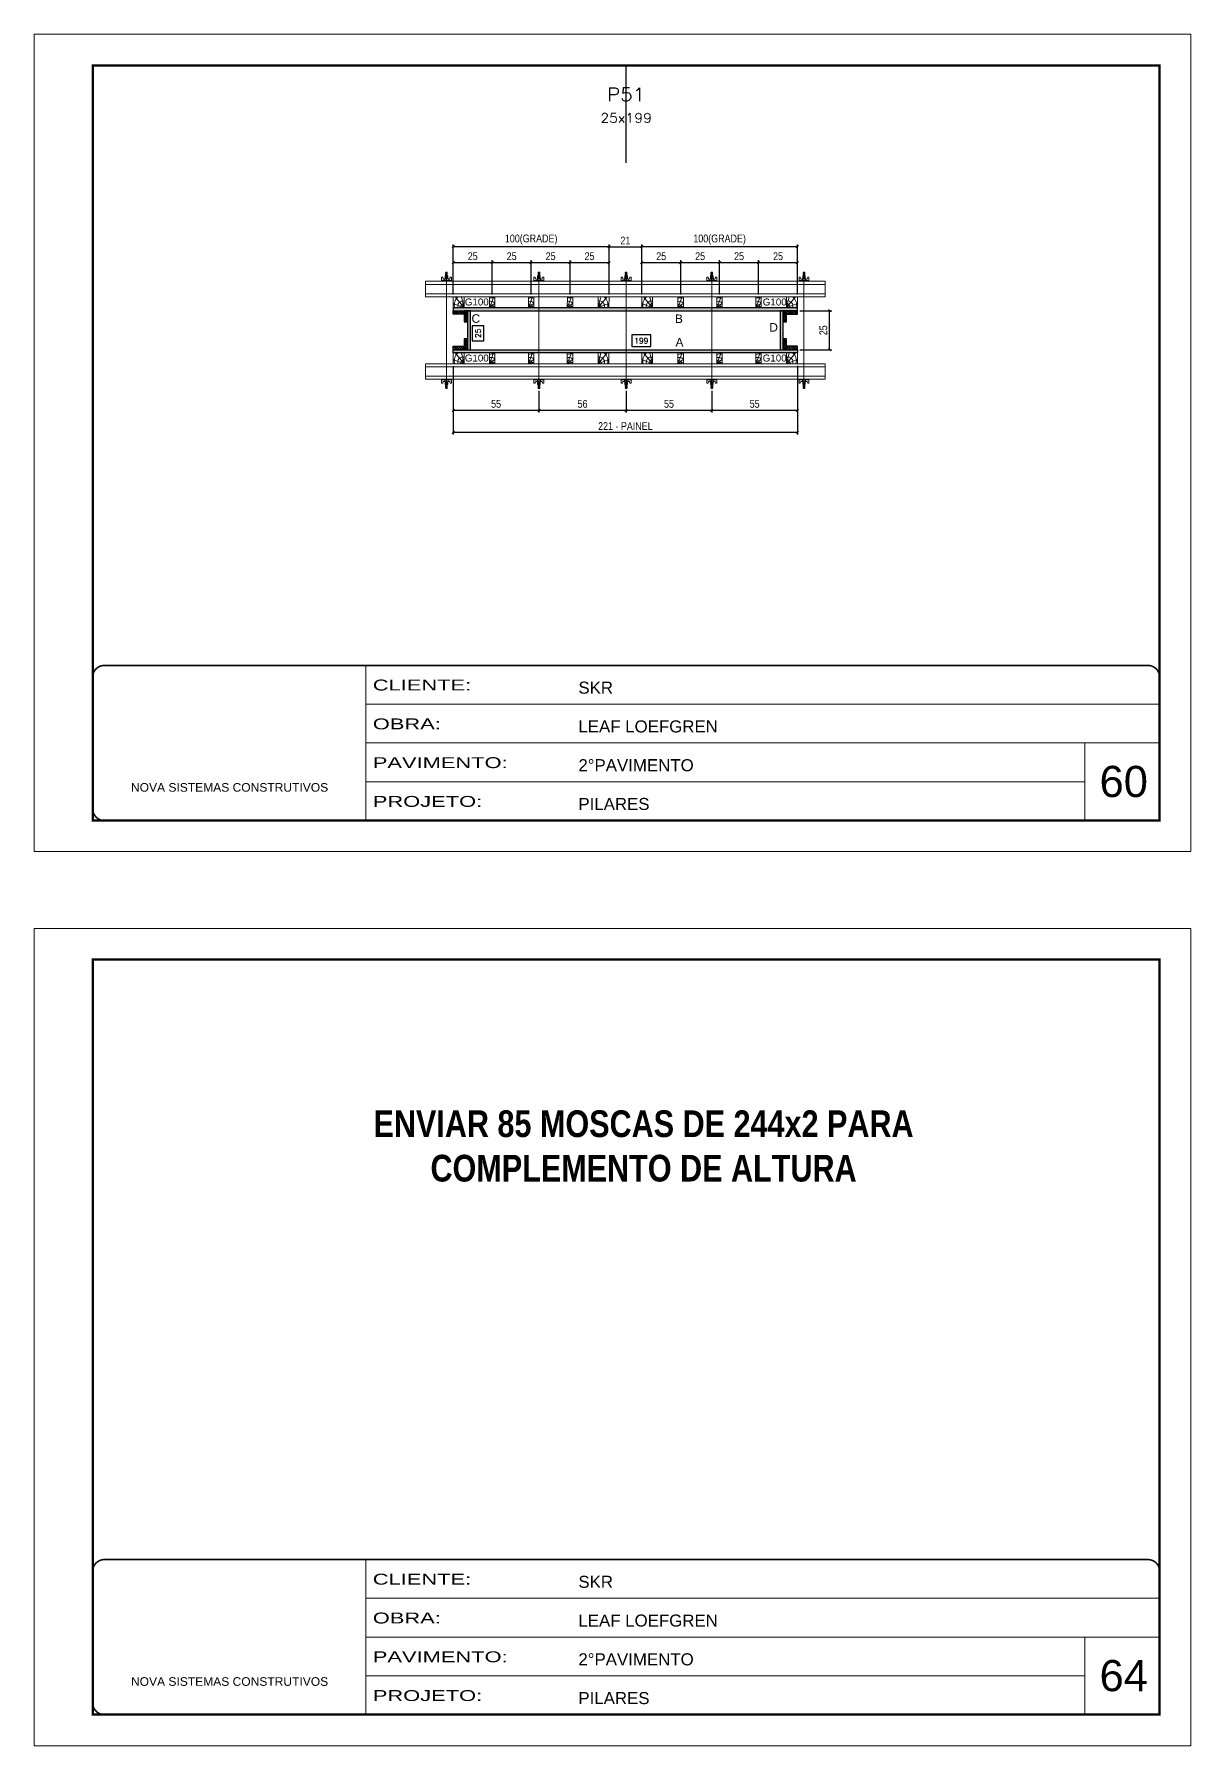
# Model space of a CAD drawing. Extents: x 14400 to 27878, y -21631 to 6985.
# Drawn here: x 19168 to 20653, y -11294 to -9095 of the extents above; entities that cross this region are included whole.
import ezdxf
from ezdxf.enums import TextEntityAlignment as Align

# ---------------------------------------------------------------- set-up
doc = ezdxf.new("R2010")
doc.units = 0
for name, pattern in [('CONTINUO', [0]), ('DASHED', [0.75, 0.5, -0.25]), ('HIDDEN', [0.375, 0.25, -0.125])]:
    doc.linetypes.add(name, pattern=pattern)
for name, color, linetype, lineweight in [('CARIMBO', 255, 'Continuous', 9), ('Folhas', 255, 'Continuous', 9), ('Hachura', 251, 'Continuous', 9), ('Madeira', 126, 'Continuous', 18), ('Perfil Metálico', 224, 'Continuous', 18), ('SARRAFO DE PRESSAO', 251, 'DASHED', 9), ('Texto Seção', 7, 'Continuous', 15)]:
    doc.layers.add(name, color=color, linetype=linetype, lineweight=lineweight)
for name, color, linetype in [('CHAPA', 1, 'Continuous'), ('COTA', 241, 'Continuous'), ('NOMENCLATURA', 7, 'Continuous'), ('SARRAFO', 251, 'Continuous'), ('Texto de Titulo', 7, 'Continuous'), ('Texto Qtd Sarr', 242, 'Continuous'), ('TEXTO_GERAL', 7, 'Continuous')]:
    doc.layers.add(name, color=color, linetype=linetype)
doc.styles.add('ARIAL', font='arial.ttf')
doc.styles.add('COTA TECNICA 2X', font='techl___.ttf', dxfattribs={"height": 10})
doc.styles.add('ROMANC', font='techb___.ttf', dxfattribs={"height": 2.5})
doc.styles.add('ROMANS', font='romans.shx')
doc.styles.add('SANSSERIF', font='sas_____.pfb')
doc.styles.add('Tecnologia', font='')
doc.styles.get('Tecnologia').set_extended_font_data('Forgotten Futurist')
doc.dimstyles.new('SECAO PILAR', dxfattribs={"dimtxt": 10, "dimasz": 3, "dimexe": 3, "dimexo": 3, "dimgap": 3, "dimtad": 1, "dimdec": 1, "dimlfac": 0.5, "dimzin": 12, "dimdsep": 46, "dimtxsty": 'COTA TECNICA 2X', "dimblk1": 'OBLIQUE', "dimblk2": 'OBLIQUE', "dimsah": 1, "dimcen": 0.9, "dimclrd": 256, "dimclre": 256, "dimclrt": 256, "dimadec": 1, "dimazin": 3, "dimtfac": 1, "dimtdec": 1, "dimtmove": 0, "dimatfit": 3, "dimfxl": 1, "dimtolj": 1, "dimtzin": 12, "dimarcsym": 0})
doc.dimstyles.new('SECÇÃO 2', dxfattribs={"dimtxt": 7, "dimasz": 6, "dimexe": 0.18, "dimexo": 2, "dimgap": -4, "dimtad": 3, "dimdec": 1, "dimlfac": 0.5, "dimzin": 12, "dimdsep": 46, "dimtxsty": 'ROMANS', "dimblk": 'ARCHTICK', "dimcen": 0.09, "dimse1": 1, "dimse2": 1, "dimsd1": 1, "dimsd2": 1, "dimclrd": 180, "dimclre": 5, "dimclrt": 1, "dimadec": 0, "dimazin": 3, "dimtfac": 1, "dimtdec": 1, "dimtofl": 0, "dimtmove": 0, "dimatfit": 3, "dimldrblk": 'ARCHTICK', "dimfxl": 1, "dimtolj": 1, "dimtzin": 0, "dimarcsym": 0})

# ---------------------------------------------------------------- blocks, each defined once
blk = doc.blocks.new('9999999999')
at = {"color": 30, "linetype": 'CONTINUO'}
for p, q in [((98564.6, 34230.2), (98564.6, 34429.4)), ((98564.6, 34379.6), (99584, 34379.6)), ((98564.6, 34329.8), (99488, 34329.8)), ((99584, 34329.8), (99488, 34329.8)), ((99488, 34329.8), (99488, 34230.2)), ((98564.6, 34280), (99488, 34280))]:
    blk.add_line(p, q, dxfattribs=at)
at = {"color": 30, "linetype": 'CONTINUO', "const_width": 2}
blk.add_lwpolyline([(99584, 34230.2), (99584, 34414.4, 0.414214), (99569, 34429.4), (98229, 34429.4, 0.414214), (98214, 34414.4), (98214, 34245.2, 0.414214), (98229, 34230.2), (99584, 34230.2)], format="xyb", dxfattribs=at)
at = {"layer": 'Folhas'}
blk.add_lwpolyline([(98139, 34190.2), (99624, 34190.2), (99624, 35240.2), (98139, 35240.2)], close=True, dxfattribs=at)
at = {"layer": 'Folhas', "color": 30, "const_width": 3}
blk.add_lwpolyline([(98214, 34230.2), (99584, 34230.2), (99584, 35200.2), (98214, 35200.2)], close=True, dxfattribs=at)
at = {"color": 7, "linetype": 'Continuous', "ltscale": 5, "style": 'ARIAL'}
for s, height, p in [('SKR', 15.48, (98837.7, 34393.1)), ('LEAF LOEFGREN', 15.483, (98837.7, 34343.3)), ('2°PAVIMENTO', 15.483, (98837.7, 34293.5)), ('NOVA SISTEMAS CONSTRUTIVOS', 11.059, (98263.2, 34267.2)), ('PILARES', 15.48, (98837.7, 34243.7))]:
    blk.add_text(s, height=height, dxfattribs=at).set_placement(p)
at = {"layer": 'Folhas', "color": 7, "style": 'Tecnologia', "width": 1.5}
for s, p in [('CLIENTE:', (98573.7, 34397.2)), ('OBRA:', (98573.7, 34347.3)), ('PAVIMENTO:', (98573.7, 34297.5)), ('PROJETO:', (98573.7, 34247.7))]:
    blk.add_text(s, height=14, dxfattribs=at).set_placement(p)
blk = doc.blocks.new('*D1787')
at = {"layer": 'COTA', "color": 180, "lineweight": -2, "transparency": 16777216}
for p, q in [((19745.9, -9469.8), (19730.9, -9469.8)), ((19730.9, -9469.8), (19730.9, -9489.2)), ((19745.9, -9489.2), (19745.9, -9469.8)), ((19730.9, -9489.2), (19745.9, -9489.2))]:
    blk.add_line(p, q, dxfattribs=at)
at = {"layer": 'Defpoints', "color": 0, "transparency": 16777216}
for p in [(19745.8, -9450.6), (19745.8, -9500.6), (19749.9, -9500.6)]:
    blk.add_point(p, dxfattribs=at)
at = {"layer": 'COTA', "color": 1, "transparency": 16777216, "insert": (19738.4, -9479.5), "char_height": 7, "attachment_point": 5, "rotation": 90, "style": 'ROMANS'}
blk.add_mtext('\\A1;25', dxfattribs=at)
blk = doc.blocks.new('_ArchTick')
at = {"color": 0, "linetype": 'ByBlock', "const_width": 0.15}
blk.add_lwpolyline([(-0.5, -0.5), (0.5, 0.5)], dxfattribs=at)
blk = doc.blocks.new('*D1788')
at = {"layer": 'COTA', "color": 180, "lineweight": -2, "transparency": 16777216}
for p, q in [((19960.3, -9481.6), (19935.6, -9481.6)), ((19935.6, -9481.6), (19935.6, -9496.6)), ((19935.6, -9496.6), (19960.3, -9496.6)), ((19960.3, -9496.6), (19960.3, -9481.6))]:
    blk.add_line(p, q, dxfattribs=at)
at = {"layer": 'Defpoints', "color": 0, "transparency": 16777216}
for p in [(19728.5, -9500.6), (20126.5, -9500.6), (20126.5, -9500.6)]:
    blk.add_point(p, dxfattribs=at)
at = {"layer": 'COTA', "color": 1, "transparency": 16777216, "insert": (19948, -9489.1), "char_height": 7, "attachment_point": 5, "style": 'ROMANS'}
blk.add_mtext('\\A1;199', dxfattribs=at)
blk = doc.blocks.new('_Oblique')
at = {"color": 0, "linetype": 'ByBlock', "lineweight": -2}
blk.add_line((-0.5, -0.5), (0.5, 0.5), dxfattribs=at)
blk = doc.blocks.new('*D1789')
at = {"layer": 'COTA', "lineweight": -2, "transparency": 16777216}
for p, q in [((19706.5, -9521.6), (19706.5, -9609.7)), ((20148.5, -9521.5), (20148.5, -9609.7)), ((19706.5, -9606.7), (20148.5, -9606.7))]:
    blk.add_line(p, q, dxfattribs=at)
at = {"layer": 'Defpoints', "color": 0, "transparency": 16777216}
for p in [(19706.5, -9518.6), (20148.5, -9518.5), (20148.5, -9606.7)]:
    blk.add_point(p, dxfattribs=at)
at = {"layer": 'COTA', "lineweight": -2, "transparency": 16777216, "xscale": 3, "yscale": 3, "zscale": 3, "rotation": 180}
blk.add_blockref('_Oblique', (19706.5, -9606.7), dxfattribs=at)
at = {"layer": 'COTA', "lineweight": -2, "transparency": 16777216, "xscale": 3, "yscale": 3, "zscale": 3}
blk.add_blockref('_Oblique', (20148.5, -9606.7), dxfattribs=at)
at = {"layer": 'COTA', "transparency": 16777216, "insert": (19927.5, -9598.7), "char_height": 10, "attachment_point": 5, "style": 'COTA TECNICA 2X'}
blk.add_mtext('\\A1;221 - PAINEL', dxfattribs=at)
blk = doc.blocks.new('*D1790')
at = {"layer": 'COTA', "lineweight": -2, "transparency": 16777216}
for p, q in [((19706.5, -9521.6), (19706.5, -9581.3)), ((19816.5, -9553.3), (19816.5, -9581.3)), ((19706.5, -9578.3), (19816.5, -9578.3))]:
    blk.add_line(p, q, dxfattribs=at)
at = {"layer": 'Defpoints', "color": 0, "transparency": 16777216}
for p in [(19706.5, -9518.6), (19816.5, -9550.3), (19816.5, -9578.3)]:
    blk.add_point(p, dxfattribs=at)
at = {"layer": 'COTA', "lineweight": -2, "transparency": 16777216, "xscale": 3, "yscale": 3, "zscale": 3, "rotation": 180}
blk.add_blockref('_Oblique', (19706.5, -9578.3), dxfattribs=at)
at = {"layer": 'COTA', "lineweight": -2, "transparency": 16777216, "xscale": 3, "yscale": 3, "zscale": 3}
blk.add_blockref('_Oblique', (19816.5, -9578.3), dxfattribs=at)
at = {"layer": 'COTA', "transparency": 16777216, "insert": (19761.5, -9570.2), "char_height": 10, "attachment_point": 5, "style": 'COTA TECNICA 2X'}
blk.add_mtext('\\A1;55', dxfattribs=at)
blk = doc.blocks.new('*D1791')
at = {"layer": 'COTA', "lineweight": -2, "transparency": 16777216}
for p, q in [((20148.5, -9521.6), (20148.5, -9581.3)), ((20038.5, -9553.3), (20038.5, -9581.3)), ((20038.5, -9578.3), (20148.5, -9578.3))]:
    blk.add_line(p, q, dxfattribs=at)
at = {"layer": 'Defpoints', "color": 0, "transparency": 16777216}
for p in [(20148.5, -9518.6), (20038.5, -9550.3), (20148.5, -9578.3)]:
    blk.add_point(p, dxfattribs=at)
at = {"layer": 'COTA', "lineweight": -2, "transparency": 16777216, "xscale": 3, "yscale": 3, "zscale": 3, "rotation": 180}
blk.add_blockref('_Oblique', (20038.5, -9578.3), dxfattribs=at)
at = {"layer": 'COTA', "lineweight": -2, "transparency": 16777216, "xscale": 3, "yscale": 3, "zscale": 3}
blk.add_blockref('_Oblique', (20148.5, -9578.3), dxfattribs=at)
at = {"layer": 'COTA', "transparency": 16777216, "insert": (20093.5, -9570.2), "char_height": 10, "attachment_point": 5, "style": 'COTA TECNICA 2X'}
blk.add_mtext('\\A1;55', dxfattribs=at)
blk = doc.blocks.new('C')
at = {"layer": 'Hachura', "color": 0}
for p, q in [((0, 3.2), (0, -3.2)), ((0.4, 3.2), (0, 3.2)), ((0.5, 3.2), (0, 3.2)), ((0.5, 3), (0, 3)), ((0.5, 2.9), (0, 2.9)), ((0, 2.7), (0, -1.2)), ((0.5, 2.6), (0, 2.6)), ((0.5, 2.2), (0, 2.2)), ((0.5, 1.5), (0, 1.5)), ((0.4, 0.5), (0.2, 0.5)), ((0.4, -3.2), (0.4, 3.2)), ((0.4, 3.2), (2.6, 3.2)), ((1.7, 1), (0.4, 1)), ((1.5, 0.1), (0.4, 0.1)), ((1.4, 1.9), (1.4, 1)), ((2.6, 2.4), (1.5, 2.1)), ((1.7, -1), (1.7, 1)), ((1.7, 1), (1.7, 0.8)), ((1.7, 1), (1.7, 0.8)), ((1.7, 0.8), (3.4, 0.8)), ((3.4, 0.4), (1.7, 0.4)), ((2.6, 3.2), (2.6, 2.4)), ((3.3, 0.8), (3.3, -0.8)), ((3.4, 0.8), (3.4, -0.8)), ((3.7, 0.4), (3.4, 0.4)), ((3.8, -0.5), (3.4, 0.4)), ((3.4, 0.1), (3.7, -0.6)), ((3.7, 0.5), (4.3, -0.6)), ((3.7, 0.4), (4.2, -0.5)), ((4.4, -0.6), (3.8, 0.5)), ((4.2, 0.4), (3.9, 0.4)), ((4.4, -0.5), (3.9, 0.4)), ((4.2, 0.4), (4.3, 0.4)), ((4.3, 0.5), (4.8, -0.6)), ((4.3, 0.4), (4.7, -0.5)), ((5, -0.6), (4.4, 0.5)), ((4.5, 0.4), (4.8, 0.4)), ((5, -0.5), (4.5, 0.4)), ((4.8, 0.4), (5.3, -0.5)), ((4.9, 0.5), (5.4, -0.6)), ((5.5, -0.6), (5, 0.5)), ((5.6, -0.5), (5.1, 0.4)), ((5.4, 0.4), (5.1, 0.4)), ((5.6, -0.5), (5.1, 0.4)), ((5.4, 0.4), (5.7, -0.2)), ((5.5, 0.5), (5.7, -0.1)), ((5.7, 0.2), (5.6, 0.5)), ((5.7, 0.3), (5.7, 0.4)), ((5.7, 0.4), (5.7, 0.4)), ((5.7, 0.4), (5.9, 0.3)), ((5.7, 0.4), (5.7, -0.5)), ((5.9, -0.4), (5.9, 0.3)), ((0.4, 0), (0, 0)), ((0.5, -1.5), (0, -1.5)), ((0.5, -2.2), (0, -2.2)), ((0.5, -2.6), (0, -2.6)), ((0.5, -2.9), (0, -2.9)), ((0.5, -3), (0, -3)), ((0, -3.2), (2.6, -3.2)), ((0.5, -3.2), (0, -3.2)), ((0.1, -0.5), (0.3, -0.5)), ((0.3, -0.5), (0.4, -0.5)), ((0.4, 0), (0.4, -1)), ((0.4, -0.2), (1.5, -0.2)), ((0.4, -0.6), (0.4, -0.3)), ((0.4, -3.2), (0.4, -0.6)), ((0.4, -1), (1.7, -1)), ((1.4, -1.9), (1.4, -1)), ((2.6, -2.4), (1.5, -2.1)), ((3.4, -0.3), (1.7, -0.3)), ((3.4, -0.8), (1.7, -0.8)), ((2.6, -3.2), (2.6, -2.4)), ((3.4, -0.1), (3.6, -0.5)), ((3.4, -0.5), (3.6, -0.5)), ((3.8, -0.5), (4.2, -0.5)), ((4.4, -0.5), (4.7, -0.5)), ((4.6, -0.5), (4.7, -0.5)), ((5, -0.5), (5.3, -0.5)), ((5.6, -0.5), (5.7, -0.5)), ((5.7, -0.5), (5.9, -0.4)), ((5.7, -0.5), (5.7, -0.5))]:
    blk.add_line(p, q, dxfattribs=at)
for centre, radius, start, end in [((1.5, 1.9), 0.161, 104.7436, 180), ((1.4, 0), 0.129, 272.695, 87.305), ((3.8, 0.4), 0.143, 25.5688, 154.4312), ((4.4, 0.4), 0.143, 25.5688, 154.4312), ((5, 0.4), 0.143, 25.5688, 154.4312), ((5.5, 0.4), 0.143, 25.5688, 154.4312), ((0.2, -0.4), 0.174, 221.744, 317.8592), ((1.5, -1.9), 0.161, 180, 255.2564), ((3.7, -0.4), 0.174, 222.1408, 318.256), ((4.3, -0.4), 0.174, 222.1408, 318.256), ((4.9, -0.4), 0.174, 222.1408, 318.256), ((5.4, -0.4), 0.174, 222.1408, 318.256), ((5.6, -0.4), 0.174, 317.8592, 318.256)]:
    blk.add_arc(centre, radius, start, end, dxfattribs=at)
blk = doc.blocks.new('*D1796')
at = {"layer": 'COTA', "lineweight": -2, "transparency": 16777216}
for p, q in [((19928.5, -9553.3), (19928.5, -9581.3)), ((20038.5, -9553.3), (20038.5, -9581.3)), ((19928.5, -9578.3), (20038.5, -9578.3))]:
    blk.add_line(p, q, dxfattribs=at)
at = {"layer": 'Defpoints', "color": 0, "transparency": 16777216}
for p in [(19928.5, -9550.3), (20038.5, -9550.3), (20038.5, -9578.3)]:
    blk.add_point(p, dxfattribs=at)
at = {"layer": 'COTA', "lineweight": -2, "transparency": 16777216, "xscale": 3, "yscale": 3, "zscale": 3, "rotation": 180}
blk.add_blockref('_Oblique', (19928.5, -9578.3), dxfattribs=at)
at = {"layer": 'COTA', "lineweight": -2, "transparency": 16777216, "xscale": 3, "yscale": 3, "zscale": 3}
blk.add_blockref('_Oblique', (20038.5, -9578.3), dxfattribs=at)
at = {"layer": 'COTA', "transparency": 16777216, "insert": (19983.5, -9570.2), "char_height": 10, "attachment_point": 5, "style": 'COTA TECNICA 2X'}
blk.add_mtext('\\A1;55', dxfattribs=at)
blk = doc.blocks.new('*D1797')
at = {"layer": 'COTA', "lineweight": -2, "transparency": 16777216}
for p, q in [((20151.5, -9450.6), (20192.8, -9450.6)), ((20189.8, -9500.6), (20189.8, -9450.6)), ((20151.5, -9500.6), (20192.8, -9500.6))]:
    blk.add_line(p, q, dxfattribs=at)
at = {"layer": 'Defpoints', "color": 0, "transparency": 16777216}
for p in [(20148.5, -9450.6), (20189.8, -9450.6), (20148.5, -9500.6)]:
    blk.add_point(p, dxfattribs=at)
at = {"layer": 'COTA', "lineweight": -2, "transparency": 16777216, "xscale": 3, "yscale": 3, "zscale": 3}
for p, rotation in [((20189.8, -9450.6), 90), ((20189.8, -9500.6), 270)]:
    blk.add_blockref('_Oblique', p, dxfattribs=dict(at, rotation=rotation))
at = {"layer": 'COTA', "transparency": 16777216, "insert": (20181.7, -9475.6), "char_height": 10, "attachment_point": 5, "rotation": 90, "style": 'COTA TECNICA 2X'}
blk.add_mtext('\\A1;25', dxfattribs=at)
blk = doc.blocks.new('*D1798')
at = {"layer": 'COTA', "lineweight": -2, "transparency": 16777216}
for p, q in [((19816.5, -9553.3), (19816.5, -9581.3)), ((19928.5, -9553.3), (19928.5, -9581.3)), ((19816.5, -9578.3), (19928.5, -9578.3))]:
    blk.add_line(p, q, dxfattribs=at)
at = {"layer": 'Defpoints', "color": 0, "transparency": 16777216}
for p in [(19816.5, -9550.3), (19928.5, -9550.3), (19928.5, -9578.3)]:
    blk.add_point(p, dxfattribs=at)
at = {"layer": 'COTA', "lineweight": -2, "transparency": 16777216, "xscale": 3, "yscale": 3, "zscale": 3, "rotation": 180}
blk.add_blockref('_Oblique', (19816.5, -9578.3), dxfattribs=at)
at = {"layer": 'COTA', "lineweight": -2, "transparency": 16777216, "xscale": 3, "yscale": 3, "zscale": 3}
blk.add_blockref('_Oblique', (19928.5, -9578.3), dxfattribs=at)
at = {"layer": 'COTA', "transparency": 16777216, "insert": (19872.5, -9570.2), "char_height": 10, "attachment_point": 5, "style": 'COTA TECNICA 2X'}
blk.add_mtext('\\A1;56', dxfattribs=at)
blk = doc.blocks.new('PONTALETE')
at = {"layer": 'Madeira'}
for q in [(2.7, 7), (7, 5.8), (7, 1.7)]:
    blk.add_line((0, 0), q, dxfattribs=at)
blk.add_lwpolyline([(0, 0), (7, 0), (7, 7), (0, 7)], close=True, dxfattribs=at)
for centre, radius, start, end in [((2, 0.1), 6.23, 37.2818, 109.0913), ((1.1, 0.9), 3.19, 343.603, 109.9847), ((-0.2, -0.8), 3.09, 14.6322, 86.0383)]:
    blk.add_arc(centre, radius, start, end, dxfattribs=at)
blk = doc.blocks.new('MEIO PONTALETE')
at = {"layer": 'Madeira'}
for q in [(2.7, 7), (3.5, 2.9), (3.5, 0.9)]:
    blk.add_line((0, 0), q, dxfattribs=at)
blk.add_lwpolyline([(0, 0), (3.5, 0), (3.5, 7), (0, 7)], close=True, dxfattribs=at)
for centre, radius, start, end in [((2, 0.1), 6.23, 76.4499, 109.0913), ((1.1, 0.9), 3.19, 40.9063, 109.9847), ((-0.2, -0.8), 3.09, 14.6322, 86.0383)]:
    blk.add_arc(centre, radius, start, end, dxfattribs=at)
blk = doc.blocks.new('*D1792')
at = {"layer": 'COTA', "lineweight": -2, "transparency": 16777216}
for p, q in [((19948.5, -9429.6), (19948.5, -9385.6)), ((19998.5, -9429.6), (19998.5, -9385.6)), ((19948.5, -9388.6), (19998.5, -9388.6))]:
    blk.add_line(p, q, dxfattribs=at)
at = {"layer": 'Defpoints', "color": 0, "transparency": 16777216}
for p in [(19998.5, -9388.6), (19948.5, -9432.6), (19998.5, -9432.6)]:
    blk.add_point(p, dxfattribs=at)
at = {"layer": 'COTA', "lineweight": -2, "transparency": 16777216, "xscale": 3, "yscale": 3, "zscale": 3, "rotation": 180}
blk.add_blockref('_Oblique', (19948.5, -9388.6), dxfattribs=at)
at = {"layer": 'COTA', "lineweight": -2, "transparency": 16777216, "xscale": 3, "yscale": 3, "zscale": 3}
blk.add_blockref('_Oblique', (19998.5, -9388.6), dxfattribs=at)
at = {"layer": 'COTA', "transparency": 16777216, "insert": (19973.5, -9380.5), "char_height": 10, "attachment_point": 5, "style": 'COTA TECNICA 2X'}
blk.add_mtext('\\A1;25', dxfattribs=at)
blk = doc.blocks.new('*D1793')
at = {"layer": 'COTA', "lineweight": -2, "transparency": 16777216}
for p, q in [((19948.5, -9429.6), (19948.5, -9365.4)), ((20148.5, -9429.6), (20148.5, -9365.4)), ((20148.5, -9368.4), (19948.5, -9368.4))]:
    blk.add_line(p, q, dxfattribs=at)
at = {"layer": 'Defpoints', "color": 0, "transparency": 16777216}
for p in [(19948.5, -9368.4), (19948.5, -9432.6), (20148.5, -9432.6)]:
    blk.add_point(p, dxfattribs=at)
at = {"layer": 'COTA', "lineweight": -2, "transparency": 16777216, "xscale": 3, "yscale": 3, "zscale": 3, "rotation": 180}
blk.add_blockref('_Oblique', (19948.5, -9368.4), dxfattribs=at)
at = {"layer": 'COTA', "lineweight": -2, "transparency": 16777216, "xscale": 3, "yscale": 3, "zscale": 3}
blk.add_blockref('_Oblique', (20148.5, -9368.4), dxfattribs=at)
at = {"layer": 'COTA', "transparency": 16777216, "insert": (20048.5, -9359.2), "char_height": 10, "attachment_point": 5, "style": 'COTA TECNICA 2X'}
blk.add_mtext('\\A1;100(GRADE)', dxfattribs=at)
blk = doc.blocks.new('*D1799')
at = {"layer": 'COTA', "lineweight": -2, "transparency": 16777216}
for p, q in [((19998.5, -9429.6), (19998.5, -9385.6)), ((20048.5, -9429.6), (20048.5, -9385.6)), ((19998.5, -9388.6), (20048.5, -9388.6))]:
    blk.add_line(p, q, dxfattribs=at)
at = {"layer": 'Defpoints', "color": 0, "transparency": 16777216}
for p in [(20048.5, -9388.6), (19998.5, -9432.6), (20048.5, -9432.6)]:
    blk.add_point(p, dxfattribs=at)
at = {"layer": 'COTA', "lineweight": -2, "transparency": 16777216, "xscale": 3, "yscale": 3, "zscale": 3, "rotation": 180}
blk.add_blockref('_Oblique', (19998.5, -9388.6), dxfattribs=at)
at = {"layer": 'COTA', "lineweight": -2, "transparency": 16777216, "xscale": 3, "yscale": 3, "zscale": 3}
blk.add_blockref('_Oblique', (20048.5, -9388.6), dxfattribs=at)
at = {"layer": 'COTA', "transparency": 16777216, "insert": (20023.5, -9380.5), "char_height": 10, "attachment_point": 5, "style": 'COTA TECNICA 2X'}
blk.add_mtext('\\A1;25', dxfattribs=at)
blk = doc.blocks.new('*D1800')
at = {"layer": 'COTA', "lineweight": -2, "transparency": 16777216}
for p, q in [((20048.5, -9429.6), (20048.5, -9385.6)), ((20098.5, -9429.6), (20098.5, -9385.6)), ((20048.5, -9388.6), (20098.5, -9388.6))]:
    blk.add_line(p, q, dxfattribs=at)
at = {"layer": 'Defpoints', "color": 0, "transparency": 16777216}
for p in [(20098.5, -9388.6), (20048.5, -9432.6), (20098.5, -9432.6)]:
    blk.add_point(p, dxfattribs=at)
at = {"layer": 'COTA', "lineweight": -2, "transparency": 16777216, "xscale": 3, "yscale": 3, "zscale": 3, "rotation": 180}
blk.add_blockref('_Oblique', (20048.5, -9388.6), dxfattribs=at)
at = {"layer": 'COTA', "lineweight": -2, "transparency": 16777216, "xscale": 3, "yscale": 3, "zscale": 3}
blk.add_blockref('_Oblique', (20098.5, -9388.6), dxfattribs=at)
at = {"layer": 'COTA', "transparency": 16777216, "insert": (20073.5, -9380.5), "char_height": 10, "attachment_point": 5, "style": 'COTA TECNICA 2X'}
blk.add_mtext('\\A1;25', dxfattribs=at)
blk = doc.blocks.new('*D1801')
at = {"layer": 'COTA', "lineweight": -2, "transparency": 16777216}
for p, q in [((20098.5, -9429.6), (20098.5, -9385.6)), ((20148.5, -9429.6), (20148.5, -9385.6)), ((20098.5, -9388.6), (20148.5, -9388.6))]:
    blk.add_line(p, q, dxfattribs=at)
at = {"layer": 'Defpoints', "color": 0, "transparency": 16777216}
for p in [(20148.5, -9388.6), (20098.5, -9432.6), (20148.5, -9432.6)]:
    blk.add_point(p, dxfattribs=at)
at = {"layer": 'COTA', "lineweight": -2, "transparency": 16777216, "xscale": 3, "yscale": 3, "zscale": 3, "rotation": 180}
blk.add_blockref('_Oblique', (20098.5, -9388.6), dxfattribs=at)
at = {"layer": 'COTA', "lineweight": -2, "transparency": 16777216, "xscale": 3, "yscale": 3, "zscale": 3}
blk.add_blockref('_Oblique', (20148.5, -9388.6), dxfattribs=at)
at = {"layer": 'COTA', "transparency": 16777216, "insert": (20123.5, -9380.5), "char_height": 10, "attachment_point": 5, "style": 'COTA TECNICA 2X'}
blk.add_mtext('\\A1;25', dxfattribs=at)
blk = doc.blocks.new('*D1794')
at = {"layer": 'COTA', "lineweight": -2, "transparency": 16777216}
for p, q in [((19706.5, -9429.6), (19706.5, -9385.6)), ((19756.5, -9429.6), (19756.5, -9385.6)), ((19706.5, -9388.6), (19756.5, -9388.6))]:
    blk.add_line(p, q, dxfattribs=at)
at = {"layer": 'Defpoints', "color": 0, "transparency": 16777216}
for p in [(19756.5, -9388.6), (19706.5, -9432.6), (19756.5, -9432.6)]:
    blk.add_point(p, dxfattribs=at)
at = {"layer": 'COTA', "lineweight": -2, "transparency": 16777216, "xscale": 3, "yscale": 3, "zscale": 3, "rotation": 180}
blk.add_blockref('_Oblique', (19706.5, -9388.6), dxfattribs=at)
at = {"layer": 'COTA', "lineweight": -2, "transparency": 16777216, "xscale": 3, "yscale": 3, "zscale": 3}
blk.add_blockref('_Oblique', (19756.5, -9388.6), dxfattribs=at)
at = {"layer": 'COTA', "transparency": 16777216, "insert": (19731.5, -9380.5), "char_height": 10, "attachment_point": 5, "style": 'COTA TECNICA 2X'}
blk.add_mtext('\\A1;25', dxfattribs=at)
blk = doc.blocks.new('*D1795')
at = {"layer": 'COTA', "lineweight": -2, "transparency": 16777216}
for p, q in [((19706.5, -9429.6), (19706.5, -9365.4)), ((19906.5, -9429.6), (19906.5, -9365.4)), ((19906.5, -9368.4), (19706.5, -9368.4))]:
    blk.add_line(p, q, dxfattribs=at)
at = {"layer": 'Defpoints', "color": 0, "transparency": 16777216}
for p in [(19706.5, -9368.4), (19706.5, -9432.6), (19906.5, -9432.6)]:
    blk.add_point(p, dxfattribs=at)
at = {"layer": 'COTA', "lineweight": -2, "transparency": 16777216, "xscale": 3, "yscale": 3, "zscale": 3, "rotation": 180}
blk.add_blockref('_Oblique', (19706.5, -9368.4), dxfattribs=at)
at = {"layer": 'COTA', "lineweight": -2, "transparency": 16777216, "xscale": 3, "yscale": 3, "zscale": 3}
blk.add_blockref('_Oblique', (19906.5, -9368.4), dxfattribs=at)
at = {"layer": 'COTA', "transparency": 16777216, "insert": (19806.5, -9359.2), "char_height": 10, "attachment_point": 5, "style": 'COTA TECNICA 2X'}
blk.add_mtext('\\A1;100(GRADE)', dxfattribs=at)
blk = doc.blocks.new('*D1802')
at = {"layer": 'COTA', "lineweight": -2, "transparency": 16777216}
for p, q in [((19756.5, -9429.6), (19756.5, -9385.6)), ((19806.5, -9429.6), (19806.5, -9385.6)), ((19756.5, -9388.6), (19806.5, -9388.6))]:
    blk.add_line(p, q, dxfattribs=at)
at = {"layer": 'Defpoints', "color": 0, "transparency": 16777216}
for p in [(19806.5, -9388.6), (19756.5, -9432.6), (19806.5, -9432.6)]:
    blk.add_point(p, dxfattribs=at)
at = {"layer": 'COTA', "lineweight": -2, "transparency": 16777216, "xscale": 3, "yscale": 3, "zscale": 3, "rotation": 180}
blk.add_blockref('_Oblique', (19756.5, -9388.6), dxfattribs=at)
at = {"layer": 'COTA', "lineweight": -2, "transparency": 16777216, "xscale": 3, "yscale": 3, "zscale": 3}
blk.add_blockref('_Oblique', (19806.5, -9388.6), dxfattribs=at)
at = {"layer": 'COTA', "transparency": 16777216, "insert": (19781.5, -9380.5), "char_height": 10, "attachment_point": 5, "style": 'COTA TECNICA 2X'}
blk.add_mtext('\\A1;25', dxfattribs=at)
blk = doc.blocks.new('*D1803')
at = {"layer": 'COTA', "lineweight": -2, "transparency": 16777216}
for p, q in [((19806.5, -9429.6), (19806.5, -9385.6)), ((19856.5, -9429.6), (19856.5, -9385.6)), ((19806.5, -9388.6), (19856.5, -9388.6))]:
    blk.add_line(p, q, dxfattribs=at)
at = {"layer": 'Defpoints', "color": 0, "transparency": 16777216}
for p in [(19856.5, -9388.6), (19806.5, -9432.6), (19856.5, -9432.6)]:
    blk.add_point(p, dxfattribs=at)
at = {"layer": 'COTA', "lineweight": -2, "transparency": 16777216, "xscale": 3, "yscale": 3, "zscale": 3, "rotation": 180}
blk.add_blockref('_Oblique', (19806.5, -9388.6), dxfattribs=at)
at = {"layer": 'COTA', "lineweight": -2, "transparency": 16777216, "xscale": 3, "yscale": 3, "zscale": 3}
blk.add_blockref('_Oblique', (19856.5, -9388.6), dxfattribs=at)
at = {"layer": 'COTA', "transparency": 16777216, "insert": (19831.5, -9380.5), "char_height": 10, "attachment_point": 5, "style": 'COTA TECNICA 2X'}
blk.add_mtext('\\A1;25', dxfattribs=at)
blk = doc.blocks.new('*D1804')
at = {"layer": 'COTA', "lineweight": -2, "transparency": 16777216}
for p, q in [((19856.5, -9429.6), (19856.5, -9385.6)), ((19906.5, -9429.6), (19906.5, -9385.6)), ((19856.5, -9388.6), (19906.5, -9388.6))]:
    blk.add_line(p, q, dxfattribs=at)
at = {"layer": 'Defpoints', "color": 0, "transparency": 16777216}
for p in [(19906.5, -9388.6), (19856.5, -9432.6), (19906.5, -9432.6)]:
    blk.add_point(p, dxfattribs=at)
at = {"layer": 'COTA', "lineweight": -2, "transparency": 16777216, "xscale": 3, "yscale": 3, "zscale": 3, "rotation": 180}
blk.add_blockref('_Oblique', (19856.5, -9388.6), dxfattribs=at)
at = {"layer": 'COTA', "lineweight": -2, "transparency": 16777216, "xscale": 3, "yscale": 3, "zscale": 3}
blk.add_blockref('_Oblique', (19906.5, -9388.6), dxfattribs=at)
at = {"layer": 'COTA', "transparency": 16777216, "insert": (19881.5, -9380.5), "char_height": 10, "attachment_point": 5, "style": 'COTA TECNICA 2X'}
blk.add_mtext('\\A1;25', dxfattribs=at)
blk = doc.blocks.new('*D1805')
at = {"layer": 'COTA', "lineweight": -2, "transparency": 16777216}
for p, q in [((19906.5, -9429.6), (19906.5, -9365.4)), ((19948.5, -9429.6), (19948.5, -9365.4)), ((19906.5, -9368.4), (19948.5, -9368.4))]:
    blk.add_line(p, q, dxfattribs=at)
at = {"layer": 'Defpoints', "color": 0, "transparency": 16777216}
for p in [(19948.5, -9368.4), (19906.5, -9432.6), (19948.5, -9432.6)]:
    blk.add_point(p, dxfattribs=at)
at = {"layer": 'COTA', "lineweight": -2, "transparency": 16777216, "xscale": 3, "yscale": 3, "zscale": 3, "rotation": 180}
blk.add_blockref('_Oblique', (19906.5, -9368.4), dxfattribs=at)
at = {"layer": 'COTA', "lineweight": -2, "transparency": 16777216, "xscale": 3, "yscale": 3, "zscale": 3}
blk.add_blockref('_Oblique', (19948.5, -9368.4), dxfattribs=at)
at = {"layer": 'COTA', "transparency": 16777216, "insert": (19927.5, -9360.4), "char_height": 10, "attachment_point": 5, "style": 'COTA TECNICA 2X'}
blk.add_mtext('\\A1;21', dxfattribs=at)
blk = doc.blocks.new('titulo1')
at = {"layer": 'Defpoints', "color": 252, "linetype": 'HIDDEN', "ltscale": 2}
blk.add_line((0, 0), (0, 125), dxfattribs=at)
at = {"layer": 'Defpoints', "style": 'ROMANS', "oblique": 15}
blk.add_attdef('FOLHA', text='', height=10, dxfattribs=at).set_placement((0, 15.6), align=Align.MIDDLE_CENTER)
at = {"layer": 'Texto Qtd Sarr', "color": 3, "style": 'ROMANS', "oblique": 15}
for tag, height, p in [('TITULO', 17, (0, 71.4)), ('SEÇÃO', 12, (0, 41.5))]:
    blk.add_attdef(tag, text='', height=height, dxfattribs=at).set_placement(p, align=Align.MIDDLE_CENTER)

msp = doc.modelspace()

# ---------------------------------------------------------------- hatches: boundary and pattern name
at = {"layer": 'Hachura'}
h = msp.add_hatch(color=256, dxfattribs=at)
h.dxf.hatch_style = 1
h.paths.add_polyline_path([(20148.47, -9450.58), (20148.47, -9446.58), (19706.47, -9446.58), (19706.47, -9450.58)])
h = msp.add_hatch(dxfattribs=at)
h.set_pattern_fill('ANSI31', color=256, scale=0.5, angle=180, style=0)
h.set_pattern_definition([(225, (10582.515, -32346.3844), (1.12253202, -1.12253202), [])])
h.paths.add_polyline_path([(19720.47, -9454.98), (19720.47, -9450.58), (19706.47, -9450.58), (19706.47, -9454.98)])
h = msp.add_hatch(dxfattribs=at)
h.set_pattern_fill('ANSI31', color=256, scale=0.5, angle=270, style=0)
h.set_pattern_definition([(315, (42616.275, -18953.528), (1.12253202, 1.12253202), [])])
h.paths.add_polyline_path([(19724.87, -9464.58), (19720.47, -9464.58), (19720.47, -9450.58), (19724.87, -9450.58)])
h = msp.add_hatch(color=256, dxfattribs=at)
h.dxf.hatch_style = 1
h.paths.add_polyline_path([(19724.87, -9500.58), (19728.47, -9500.58), (19728.47, -9450.58), (19724.87, -9450.58)])
h = msp.add_hatch(color=256, dxfattribs=at)
h.dxf.hatch_style = 1
h.paths.add_polyline_path([(20126.47, -9500.58), (20130.07, -9500.58), (20130.07, -9450.58), (20126.47, -9450.58)])
h = msp.add_hatch(dxfattribs=at)
h.set_pattern_fill('ANSI31', color=256, scale=0.5, angle=270, style=0)
h.set_pattern_definition([(315, (43025.875, -18953.528), (1.12253202, 1.12253202), [])])
h.paths.add_polyline_path([(20134.47, -9464.58), (20130.07, -9464.58), (20130.07, -9450.58), (20134.47, -9450.58)])
h = msp.add_hatch(dxfattribs=at)
h.set_pattern_fill('ANSI31', color=256, scale=0.5, angle=180, style=0)
h.set_pattern_definition([(225, (11010.515, -32379.9844), (1.12253202, -1.12253202), [])])
h.paths.add_polyline_path([(20148.47, -9450.58), (20148.47, -9454.98), (20134.47, -9454.98), (20134.47, -9450.58)])
h = msp.add_hatch(dxfattribs=at)
h.set_pattern_fill('ANSI31', color=256, scale=0.5, angle=180, style=0)
h.set_pattern_definition([(225, (10582.515, -32391.9844), (1.12253202, -1.12253202), [])])
h.paths.add_polyline_path([(19720.47, -9500.58), (19720.47, -9496.18), (19706.47, -9496.18), (19706.47, -9500.58)])
h = msp.add_hatch(dxfattribs=at)
h.set_pattern_fill('ANSI31', color=256, scale=0.5, angle=270, style=0)
h.set_pattern_definition([(315, (42616.275, -18989.528), (1.12253202, 1.12253202), [])])
h.paths.add_polyline_path([(19724.87, -9500.58), (19720.47, -9500.58), (19720.47, -9486.58), (19724.87, -9486.58)])
h = msp.add_hatch(dxfattribs=at)
h.set_pattern_fill('ANSI31', color=256, scale=0.5, angle=270, style=0)
h.set_pattern_definition([(315, (43025.875, -18989.528), (1.12253202, 1.12253202), [])])
h.paths.add_polyline_path([(20134.47, -9500.58), (20130.07, -9500.58), (20130.07, -9486.58), (20134.47, -9486.58)])
h = msp.add_hatch(dxfattribs=at)
h.set_pattern_fill('ANSI31', color=256, scale=0.5, angle=180, style=0)
h.set_pattern_definition([(225, (10645.515, -32391.9844), (1.12253202, -1.12253202), [])])
h.paths.add_polyline_path([(20134.47, -9500.58), (20134.47, -9496.18), (20148.47, -9496.18), (20148.47, -9500.58)])
h = msp.add_hatch(color=256, dxfattribs=at)
h.dxf.hatch_style = 1
h.paths.add_polyline_path([(20148.47, -9500.58), (20148.47, -9504.58), (19706.47, -9504.58), (19706.47, -9500.58)])

# ---------------------------------------------------------------- linework, layer by layer
at = {"layer": 'CHAPA'}
for points in [[(20148.47, -9450.58), (20148.47, -9446.58), (19706.47, -9446.58), (19706.47, -9450.58)], [(19724.87, -9500.58), (19728.47, -9500.58), (19728.47, -9450.58), (19724.87, -9450.58)], [(20126.47, -9500.58), (20130.07, -9500.58), (20130.07, -9450.58), (20126.47, -9450.58)], [(20148.47, -9500.58), (20148.47, -9504.58), (19706.47, -9504.58), (19706.47, -9500.58)]]:
    msp.add_lwpolyline(points, close=True, dxfattribs=at)
at = {"layer": 'Hachura'}
for p, q in [((19697.78, -9549.35), (19697.78, -9405.61)), ((19816.47, -9549.35), (19816.47, -9405.61)), ((19928.47, -9549.35), (19928.47, -9405.61)), ((20038.47, -9549.35), (20038.47, -9405.61)), ((20156.86, -9549.35), (20156.86, -9405.61))]:
    msp.add_line(p, q, dxfattribs=at)
at = {"layer": 'Madeira'}
for points in [[(19706.47, -9446.57), (19706.48, -9432.57), (19906.48, -9432.58), (19906.46, -9446.58)], [(19948.47, -9446.57), (19948.49, -9432.57), (20148.48, -9432.58), (20148.47, -9446.58)], [(19706.45, -9518.56), (19706.47, -9504.56), (19906.46, -9504.56), (19906.44, -9518.56)], [(19948.46, -9518.56), (19948.47, -9504.56), (20148.47, -9504.56), (20148.45, -9518.56)]]:
    msp.add_lwpolyline(points, close=True, dxfattribs=at)
at = {"layer": 'Perfil Metálico'}
for p, q in [((20184.18, -9416.64), (19670.75, -9416.64)), ((20184.18, -9428.64), (19670.75, -9428.64)), ((20184.18, -9522.58), (19670.75, -9522.58)), ((20184.18, -9534.58), (19670.75, -9534.58))]:
    msp.add_line(p, q, dxfattribs=at)
for points in [[(20184.18, -9432.58), (20184.18, -9412.58), (19670.75, -9412.64), (19670.75, -9432.64)], [(19670.75, -9518.58), (19670.75, -9538.58), (20184.18, -9538.52), (20184.18, -9518.52)]]:
    msp.add_lwpolyline(points, close=True, dxfattribs=at)
at = {"layer": 'SARRAFO'}
for points in [[(19706.47, -9450.58), (19720.47, -9450.58), (19720.47, -9454.98), (19706.47, -9454.98)], [(19706.47, -9450.58), (19720.47, -9450.58), (19720.47, -9454.98), (19706.47, -9454.98)], [(19720.47, -9450.58), (19720.47, -9464.58), (19724.87, -9464.58), (19724.87, -9450.58)], [(19720.47, -9450.58), (19720.47, -9464.58), (19724.87, -9464.58), (19724.87, -9450.58)], [(20130.07, -9450.58), (20130.07, -9464.58), (20134.47, -9464.58), (20134.47, -9450.58)], [(20130.07, -9450.58), (20130.07, -9464.58), (20134.47, -9464.58), (20134.47, -9450.58)], [(20134.47, -9454.98), (20148.47, -9454.98), (20148.47, -9450.58), (20134.47, -9450.58)], [(20134.47, -9454.98), (20148.47, -9454.98), (20148.47, -9450.58), (20134.47, -9450.58)], [(19706.47, -9496.18), (19720.47, -9496.18), (19720.47, -9500.58), (19706.47, -9500.58)], [(19706.47, -9496.18), (19720.47, -9496.18), (19720.47, -9500.58), (19706.47, -9500.58)], [(19720.47, -9486.58), (19720.47, -9500.58), (19724.87, -9500.58), (19724.87, -9486.58)], [(19720.47, -9486.58), (19720.47, -9500.58), (19724.87, -9500.58), (19724.87, -9486.58)], [(20130.07, -9486.58), (20130.07, -9500.58), (20134.47, -9500.58), (20134.47, -9486.58)], [(20130.07, -9486.58), (20130.07, -9500.58), (20134.47, -9500.58), (20134.47, -9486.58)], [(20148.47, -9496.18), (20134.47, -9496.18), (20134.47, -9500.58), (20148.47, -9500.58)], [(20148.47, -9496.18), (20134.47, -9496.18), (20134.47, -9500.58), (20148.47, -9500.58)]]:
    msp.add_lwpolyline(points, close=True, dxfattribs=at)

# ---------------------------------------------------------------- block references
at = {"layer": 'Hachura', "linetype": 'Continuous', "yscale": 2, "zscale": 2}
for p, xscale, rotation in [((19697.79, -9412.61), -2, 270), ((19816.46, -9412.61), 2, 90.00000000000001), ((19928.46, -9412.61), 2, 90.00000000000001), ((20038.46, -9412.61), 2, 90.00000000000001), ((20156.85, -9412.61), 2, 90.00000000000001), ((19697.78, -9538.55), 2, 270), ((19816.47, -9538.55), -2, 90), ((19928.47, -9538.55), -2, 90), ((20038.47, -9538.55), -2, 90), ((20156.86, -9538.55), -2, 90)]:
    msp.add_blockref('C', p, dxfattribs=dict(at, xscale=xscale, rotation=rotation))
at = {"layer": 'Madeira'}
for name, p, xscale, yscale, zscale, rotation in [('PONTALETE', (19720.47, -9446.58), 2, 2, 2, 89.93708930310329), ('MEIO PONTALETE', (19752.97, -9446.57), 1.999999997962732, 1.999999997962732, 1.999999997962732, 359.9370893031033), ('MEIO PONTALETE', (19802.97, -9446.57), 1.999999997962732, 1.999999997962732, 1.999999997962732, 359.9370893031033), ('MEIO PONTALETE', (19852.97, -9446.57), 1.999999997962732, 1.999999997962732, 1.999999997962732, 359.9370893031033), ('PONTALETE', (19892.46, -9446.56), -2, 2, 2, 269.9370893031033), ('PONTALETE', (19962.47, -9446.58), 2, 2, 2, 89.93708930310329), ('MEIO PONTALETE', (19994.97, -9446.57), 1.999999997962732, 1.999999997962732, 1.999999997962732, 359.9370893031033), ('MEIO PONTALETE', (20044.97, -9446.57), 1.999999997962732, 1.999999997962732, 1.999999997962732, 359.9370893031033), ('MEIO PONTALETE', (20094.97, -9446.57), 1.999999997962732, 1.999999997962732, 1.999999997962732, 359.9370893031033), ('PONTALETE', (20134.47, -9446.56), -2, 2, 2, 269.9370893031033), ('PONTALETE', (19720.45, -9518.57), 2, 2, 2, 89.93708930310329), ('MEIO PONTALETE', (19752.95, -9518.56), 1.999999997962732, 1.999999997962732, 1.999999997962732, 359.9370893031033), ('MEIO PONTALETE', (19802.95, -9518.56), 1.999999997962732, 1.999999997962732, 1.999999997962732, 359.9370893031033), ('MEIO PONTALETE', (19852.95, -9518.56), 1.999999997962732, 1.999999997962732, 1.999999997962732, 359.9370893031033), ('PONTALETE', (19892.44, -9518.55), -2, 2, 2, 269.9370893031033), ('PONTALETE', (19962.46, -9518.57), 2, 2, 2, 89.93708930310329), ('MEIO PONTALETE', (19994.96, -9518.56), 1.999999997962732, 1.999999997962732, 1.999999997962732, 359.9370893031033), ('MEIO PONTALETE', (20044.96, -9518.56), 1.999999997962732, 1.999999997962732, 1.999999997962732, 359.9370893031033), ('MEIO PONTALETE', (20094.96, -9518.56), 1.999999997962732, 1.999999997962732, 1.999999997962732, 359.9370893031033), ('PONTALETE', (20134.45, -9518.55), -2, 2, 2, 269.9370893031033)]:
    msp.add_blockref(name, p, dxfattribs=dict(at, xscale=xscale, yscale=yscale, zscale=zscale, rotation=rotation))
at = {"layer": 'SARRAFO DE PRESSAO', "color": 6, "linetype": 'ByBlock'}
for p in [(-78970.51, -44335.53), (-78970.51, -45484.1)]:
    msp.add_blockref('9999999999', p, dxfattribs=at)
at = {"layer": 'Texto Seção'}
ref = msp.add_blockref('titulo1', (19928.47, -9260.32), dxfattribs=at)
ref.add_attrib('TITULO', 'P51', dxfattribs={"layer": 'Texto de Titulo', "color": 7, "height": 17, "style": 'ROMANS', "width": 1.1}).set_placement((19928.47, -9172.82), align=Align.MIDDLE_CENTER)
ref.add_attrib('SEÇÃO', '25x199', dxfattribs={"layer": 'Texto de Titulo', "color": 7, "height": 12, "style": 'ROMANS', "width": 1.1}).set_placement((19928.47, -9202.82), align=Align.MIDDLE_CENTER)

# ---------------------------------------------------------------- texts
at = {"layer": 'CARIMBO', "style": 'ARIAL'}
for s, p in [('60', (20536.33, -10075.18)), ('64', (20536.33, -11223.76))]:
    msp.add_text(s, height=40, dxfattribs=at).set_placement(p)
at = {"layer": 'NOMENCLATURA', "color": 2, "insert": (19950.83, -10477.69), "char_height": 34.264, "attachment_point": 2, "style": 'ROMANC'}
msp.add_mtext_dynamic_manual_height_columns('ENVIAR 85 MOSCAS DE 244x2 PARA COMPLEMENTO DE ALTURA', width=925.8813, gutter_width=2.14, heights=[0], dxfattribs=at)
at = {"layer": 'TEXTO_GERAL', "color": 0, "linetype": 'Continuous', "style": 'SANSSERIF'}
for p in [(19721.32, -9439.28), (20103.87, -9439.28), (19721.31, -9511.26), (20103.85, -9511.26)]:
    msp.add_text('G100', height=9, dxfattribs=at).set_placement(p, align=Align.MIDDLE_LEFT)
at = {"layer": 'TEXTO_GERAL', "style": 'ARIAL'}
for s, p in [('C', (19735.48, -9460.52)), ('B', (19996.23, -9460.83)), ('D', (20117.83, -9471.85)), ('A', (19996.98, -9491.06))]:
    msp.add_text(s, height=11, dxfattribs=at).set_placement(p, align=Align.MIDDLE_CENTER)

# ---------------------------------------------------------------- dimensions: what is measured, and where the dimension line sits
at = {"layer": 'COTA'}
for base, p1, p2, text, picture, middle in [((19706.48, -9368.44), (19906.48, -9432.59), (19706.48, -9432.56), '<>(GRADE)', '*D1795', (19806.48, -9359.22)), ((19948.49, -9368.44), (20148.48, -9432.59), (19948.49, -9432.56), '<>(GRADE)', '*D1793', (20048.49, -9359.22)), ((20148.47, -9606.74), (19706.47, -9518.57), (20148.47, -9518.53), '<> - PAINEL', '*D1789', (19927.47, -9598.66))]:
    dim = msp.add_linear_dim(base=base, p1=p1, p2=p2, text=text, dimstyle='SECAO PILAR', dxfattribs=at)
    dim.commit()
    dim.dimension.update_dxf_attribs({"geometry": picture, "text_midpoint": middle})
for base, p1, p2, picture, middle in [((19948.49, -9368.44), (19906.48, -9432.61), (19948.49, -9432.56), '*D1805', (19927.48, -9360.38)), ((19756.48, -9388.64), (19706.48, -9432.56), (19756.48, -9432.58), '*D1794', (19731.48, -9380.53)), ((19806.48, -9388.64), (19756.48, -9432.58), (19806.48, -9432.58), '*D1802', (19781.48, -9380.53)), ((19856.48, -9388.64), (19806.48, -9432.58), (19856.48, -9432.58), '*D1803', (19831.48, -9380.53)), ((19906.48, -9388.64), (19856.48, -9432.58), (19906.48, -9432.58), '*D1804', (19881.48, -9380.53)), ((19998.49, -9388.64), (19948.49, -9432.56), (19998.49, -9432.58), '*D1792', (19973.49, -9380.53)), ((20048.49, -9388.64), (19998.49, -9432.58), (20048.49, -9432.58), '*D1799', (20023.49, -9380.53)), ((20098.49, -9388.64), (20048.49, -9432.58), (20098.49, -9432.58), '*D1800', (20073.49, -9380.53)), ((20148.48, -9388.64), (20098.49, -9432.58), (20148.48, -9432.58), '*D1801', (20123.49, -9380.53)), ((19816.53, -9578.31), (19706.47, -9518.58), (19816.53, -9550.35), '*D1790', (19761.5, -9570.2)), ((20148.47, -9578.31), (20038.53, -9550.35), (20148.47, -9518.58), '*D1791', (20093.5, -9570.2)), ((19928.53, -9578.31), (19816.53, -9550.35), (19928.53, -9550.35), '*D1798', (19872.53, -9570.2)), ((20038.53, -9578.31), (19928.53, -9550.35), (20038.53, -9550.35), '*D1796', (19983.53, -9570.2))]:
    dim = msp.add_linear_dim(base=base, p1=p1, p2=p2, dimstyle='SECAO PILAR', dxfattribs=at)
    dim.commit()
    dim.dimension.update_dxf_attribs({"geometry": picture, "text_midpoint": middle})
dim = msp.add_linear_dim(base=(19749.88, -9500.58), p1=(19745.79, -9450.58), p2=(19745.79, -9500.58), angle=270, dimstyle='SECÇÃO 2', dxfattribs=at)
dim.commit()
dim.dimension.update_dxf_attribs({"geometry": '*D1787', "text_midpoint": (19749.88, -9479.5), "dimtype": 160})
dim = msp.add_linear_dim(base=(20189.77, -9450.58), p1=(20148.47, -9500.58), p2=(20148.47, -9450.58), angle=90, dimstyle='SECAO PILAR', dxfattribs=at)
dim.commit()
dim.dimension.update_dxf_attribs({"geometry": '*D1797', "text_midpoint": (20181.66, -9475.58)})
dim = msp.add_linear_dim(base=(20126.47, -9500.58), p1=(19728.47, -9500.58), p2=(20126.47, -9500.58), dimstyle='SECÇÃO 2', dxfattribs=at)
dim.commit()
dim.dimension.update_dxf_attribs({"geometry": '*D1788', "text_midpoint": (19947.98, -9500.58), "dimtype": 160})

doc.saveas('drawing.dxf')
